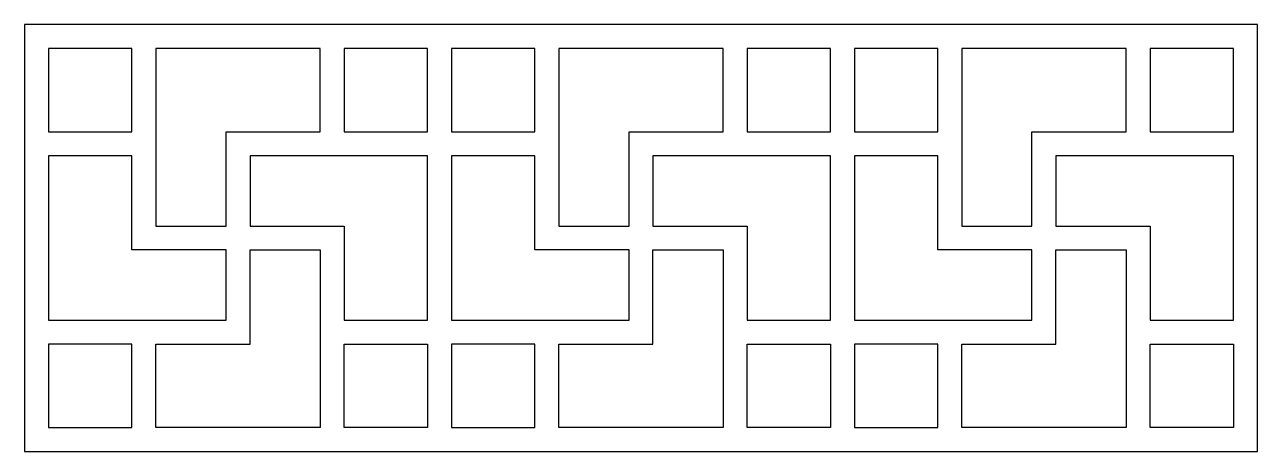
# Model space of a CAD drawing. Extents: x 312 to 1043, y 1686 to 1939.
import ezdxf

# ---------------------------------------------------------------- set-up
doc = ezdxf.new("R2010")
doc.units = 0
doc.layers.get('0').update_dxf_attribs({"color": 1, "linetype": 'CONTINUOUS'})

msp = doc.modelspace()

# ---------------------------------------------------------------- linework, layer by layer
for points in [[(312.12, 1686.13), (1042.7, 1686.13), (1042.7, 1939.13), (312.12, 1939.13)], [(326.33, 1924.92), (326.33, 1875.58), (375.67, 1875.58), (375.67, 1924.92)], [(487.35, 1924.92), (389.88, 1924.92), (389.88, 1819.74), (431.51, 1819.74), (431.51, 1875.58), (487.35, 1875.58)], [(550.91, 1924.92), (501.57, 1924.92), (501.57, 1875.58), (550.91, 1875.58)], [(565.12, 1924.92), (565.12, 1875.58), (614.46, 1875.58), (614.46, 1924.92)], [(726.14, 1924.92), (628.67, 1924.92), (628.67, 1819.74), (670.3, 1819.74), (670.3, 1875.58), (726.14, 1875.58)], [(789.7, 1924.92), (740.36, 1924.92), (740.36, 1875.58), (789.7, 1875.58)], [(803.91, 1924.92), (803.91, 1875.58), (853.25, 1875.58), (853.25, 1924.92)], [(964.93, 1924.92), (867.46, 1924.92), (867.46, 1819.74), (909.09, 1819.74), (909.09, 1875.58), (964.93, 1875.58)], [(1028.48, 1924.92), (979.15, 1924.92), (979.15, 1875.58), (1028.48, 1875.58)], [(375.67, 1805.52), (375.67, 1861.37), (326.33, 1861.37), (326.33, 1763.89), (431.51, 1763.89), (431.51, 1805.52)], [(501.57, 1819.74), (501.57, 1763.89), (550.91, 1763.89), (550.91, 1861.37), (445.72, 1861.37), (445.72, 1819.74)], [(614.46, 1805.52), (614.46, 1861.37), (565.12, 1861.37), (565.12, 1763.89), (670.3, 1763.89), (670.3, 1805.52)], [(740.36, 1819.74), (740.36, 1763.89), (789.7, 1763.89), (789.7, 1861.37), (684.51, 1861.37), (684.51, 1819.74)], [(853.25, 1805.52), (853.25, 1861.37), (803.91, 1861.37), (803.91, 1763.89), (909.09, 1763.89), (909.09, 1805.52)], [(979.15, 1819.74), (979.15, 1763.89), (1028.48, 1763.89), (1028.48, 1861.37), (923.3, 1861.37), (923.3, 1819.74)], [(389.88, 1749.68), (445.72, 1749.68), (445.72, 1805.52), (487.35, 1805.52), (487.35, 1700.34), (389.88, 1700.34)], [(628.67, 1749.68), (684.51, 1749.68), (684.51, 1805.52), (726.14, 1805.52), (726.14, 1700.34), (628.67, 1700.34)], [(867.46, 1749.68), (923.3, 1749.68), (923.3, 1805.52), (964.93, 1805.52), (964.93, 1700.34), (867.46, 1700.34)], [(375.67, 1700.34), (375.67, 1749.68), (326.33, 1749.68), (326.33, 1700.34)], [(550.91, 1700.34), (501.57, 1700.34), (501.57, 1749.68), (550.91, 1749.68)], [(614.46, 1700.34), (614.46, 1749.68), (565.12, 1749.68), (565.12, 1700.34)], [(789.7, 1700.34), (740.36, 1700.34), (740.36, 1749.68), (789.7, 1749.68)], [(853.25, 1700.34), (853.25, 1749.68), (803.91, 1749.68), (803.91, 1700.34)], [(1028.48, 1700.34), (979.15, 1700.34), (979.15, 1749.68), (1028.48, 1749.68)]]:
    msp.add_lwpolyline(points, close=True)

doc.saveas('drawing.dxf')
